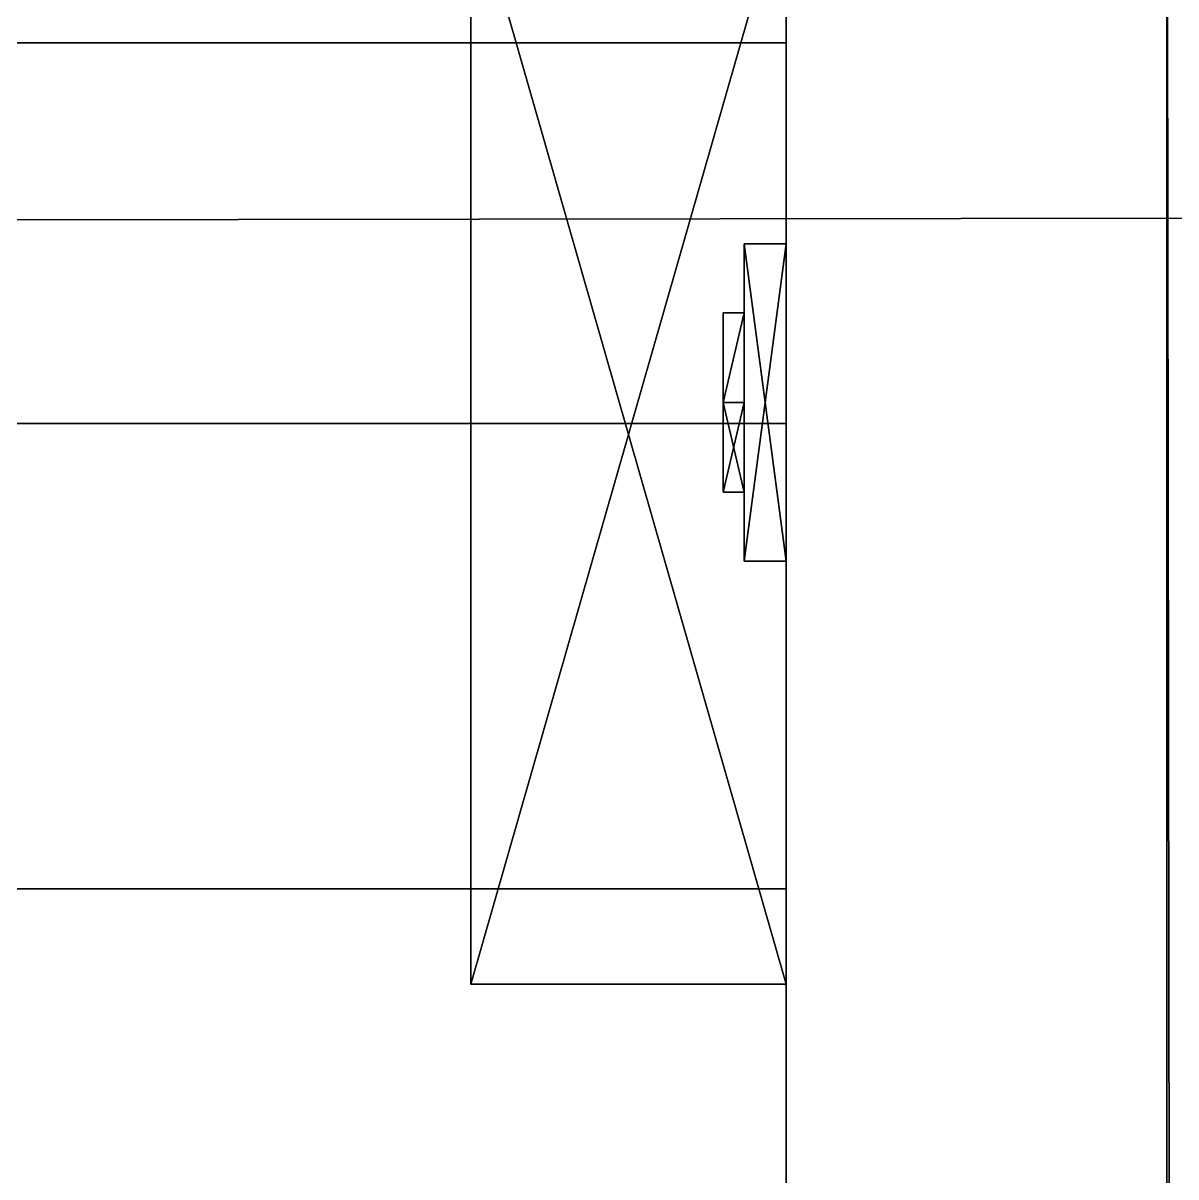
# Model space of a CAD drawing. Extents: x 0 to 3022, y -4615 to 0.
# Drawn here: x 975.9 to 1030.4, y -3509 to -3454.5 of the extents above; entities that cross this region are included whole.
import ezdxf

# ---------------------------------------------------------------- set-up
doc = ezdxf.new("R2010")
doc.units = 0
for name, color, linetype in [('LAYER0', 7, 'CONTINUOUS'), ('LAYER1', 7, 'CONTINUOUS'), ('LAYER144', 7, 'CONTINUOUS'), ('LAYER667', 7, 'CONTINUOUS'), ('LAYER670', 7, 'CONTINUOUS'), ('LAYER678', 7, 'CONTINUOUS'), ('LAYER683', 7, 'CONTINUOUS'), ('LAYER692', 7, 'CONTINUOUS'), ('LAYER701', 7, 'CONTINUOUS'), ('LAYER705', 253, 'CONTINUOUS'), ('LAYER711', 253, 'CONTINUOUS'), ('LAYER717', 253, 'CONTINUOUS'), ('LAYER723', 253, 'CONTINUOUS'), ('LAYER729', 253, 'CONTINUOUS'), ('LAYER93', 253, 'CONTINUOUS')]:
    doc.layers.add(name, color=color, linetype=linetype)

msp = doc.modelspace()

# ---------------------------------------------------------------- linework, layer by layer
at = {"layer": 'LAYER0', "invisible_edges": 1}
for points in [[(2992, 0), (0, -4167.22), (0, 0), (2992, 0)], [(2992, -4162.78, 5), (0, 0, 5), (0, -4167.22, 5), (2992, -4162.78, 5)], [(0, 0, 5), (2992, -4162.78, 5), (2992, 0, 5), (0, 0, 5)], [(0, -4167.22), (2992, 0), (2992, -4162.78), (0, -4167.22)]]:
    msp.add_3dface(points, dxfattribs=at)
at = {"layer": 'LAYER144', "invisible_edges": 1}
for points in [[(1048.86, -4015.664, 5.0002), (1029.998, -3435.691, 5.0002), (1047.998, -3435.665, 5.0002), (1048.86, -4015.664, 5.0002)], [(1030.86, -4015.691, 2555), (1047.998, -3435.665, 2555), (1029.998, -3435.691, 2555), (1030.86, -4015.691, 2555)], [(1029.998, -3435.691, 5.0002), (1048.86, -4015.664, 5.0002), (1030.86, -4015.691, 5.0002), (1029.998, -3435.691, 5.0002)], [(1029.998, -3435.691, 5.0002), (1030.86, -4015.691, 2555), (1029.998, -3435.691, 2555), (1029.998, -3435.691, 5.0002)], [(1030.86, -4015.691, 2555), (1029.998, -3435.691, 5.0002), (1030.86, -4015.691, 5.0002), (1030.86, -4015.691, 2555)]]:
    msp.add_3dface(points, dxfattribs=at)
at = {"layer": 'LAYER667', "invisible_edges": 1}
for points in [[(1012, -3435.406, 103), (230, -4015.406, 103), (1012, -4015.406, 103), (1012, -3435.406, 103)], [(230, -4015.406, 103), (1012, -3435.406, 103), (230, -3435.406, 103), (230, -4015.406, 103)], [(230, -3435.406, 85), (1012, -4015.406, 85), (230, -4015.406, 85), (230, -3435.406, 85)], [(1012, -4015.406, 85), (230, -3435.406, 85), (1012, -3435.406, 85), (1012, -4015.406, 85)], [(1012, -4015.406, 85), (1012, -3435.406, 103), (1012, -4015.406, 103), (1012, -4015.406, 85)], [(1012, -3435.406, 103), (1012, -4015.406, 85), (1012, -3435.406, 85), (1012, -3435.406, 103)]]:
    msp.add_3dface(points, dxfattribs=at)
at = {"layer": 'LAYER670', "invisible_edges": 1}
for points in [[(1012, -3435.406, 2554), (230, -4015.406, 2554), (1012, -4015.406, 2554), (1012, -3435.406, 2554)], [(230, -4015.406, 2554), (1012, -3435.406, 2554), (230, -3435.406, 2554), (230, -4015.406, 2554)], [(230, -3435.406, 2536), (1012, -4015.406, 2536), (230, -4015.406, 2536), (230, -3435.406, 2536)], [(1012, -4015.406, 2536), (230, -3435.406, 2536), (1012, -3435.406, 2536), (1012, -4015.406, 2536)], [(1012, -4015.406, 2536), (1012, -3435.406, 2554), (1012, -4015.406, 2554), (1012, -4015.406, 2536)], [(1012, -3435.406, 2554), (1012, -4015.406, 2536), (1012, -3435.406, 2536), (1012, -3435.406, 2554)]]:
    msp.add_3dface(points, dxfattribs=at)
at = {"layer": 'LAYER678', "invisible_edges": 1}
for points in [[(1012, -3455.406, 85), (680, -3473.406, 85), (1012, -3473.406, 85), (1012, -3455.406, 85)], [(680, -3473.406, 85), (1012, -3455.406, 85), (680, -3455.406, 85), (680, -3473.406, 85)], [(680, -3455.406, 5), (1012, -3473.406, 5), (680, -3473.406, 5), (680, -3455.406, 5)], [(1012, -3473.406, 5), (680, -3455.406, 5), (1012, -3455.406, 5), (1012, -3473.406, 5)], [(1012, -3455.406, 85), (680, -3455.406, 5), (680, -3455.406, 85), (1012, -3455.406, 85)], [(680, -3455.406, 5), (1012, -3455.406, 85), (1012, -3455.406, 5), (680, -3455.406, 5)], [(1012, -3473.406, 5), (1012, -3455.406, 85), (1012, -3473.406, 85), (1012, -3473.406, 5)], [(1012, -3455.406, 85), (1012, -3473.406, 5), (1012, -3455.406, 5), (1012, -3455.406, 85)], [(1012, -3473.406, 5), (680, -3473.406, 85), (680, -3473.406, 5), (1012, -3473.406, 5)], [(680, -3473.406, 85), (1012, -3473.406, 5), (1012, -3473.406, 85), (680, -3473.406, 85)]]:
    msp.add_3dface(points, dxfattribs=at)
at = {"layer": 'LAYER683'}
for points, invisible_edges in [([(368, -3895.406, 971), (1012, -3495.406, 971), (254.6, -3895.406, 971), (368, -3895.406, 971)], 3), ([(254.6, -3895.406, 971), (1012, -3495.406, 971), (640, -3495.406, 971), (254.6, -3895.406, 971)], 5), ([(1012, -3990.806, 953), (368, -3895.406, 953), (1012, -3495.406, 953), (1012, -3990.806, 953)], 3), ([(1012, -3495.406, 953), (368, -3895.406, 953), (640, -3495.406, 953), (1012, -3495.406, 953)], 3), ([(1012, -3495.406, 971), (368, -3990.806, 971), (1012, -3990.806, 971), (1012, -3495.406, 971)], 1), ([(368, -3990.806, 971), (1012, -3495.406, 971), (368, -3895.406, 971), (368, -3990.806, 971)], 3), ([(640, -3495.406, 953), (1012, -3495.406, 971), (1012, -3495.406, 953), (640, -3495.406, 953)], 1), ([(1012, -3495.406, 971), (640, -3495.406, 953), (640, -3495.406, 971), (1012, -3495.406, 971)], 1), ([(1012, -3495.406, 971), (1012, -3990.806, 953), (1012, -3495.406, 953), (1012, -3495.406, 971)], 1), ([(1012, -3990.806, 953), (1012, -3495.406, 971), (1012, -3990.806, 971), (1012, -3990.806, 953)], 1)]:
    msp.add_3dface(points, dxfattribs=dict(at, invisible_edges=invisible_edges))
at = {"layer": 'LAYER692'}
for points, invisible_edges in [([(368, -3895.406, 2039), (1012, -3495.406, 2039), (254.6, -3895.406, 2039), (368, -3895.406, 2039)], 3), ([(254.6, -3895.406, 2039), (1012, -3495.406, 2039), (640, -3495.406, 2039), (254.6, -3895.406, 2039)], 5), ([(1012, -3990.806, 2021), (368, -3895.406, 2021), (1012, -3495.406, 2021), (1012, -3990.806, 2021)], 3), ([(1012, -3495.406, 2021), (368, -3895.406, 2021), (640, -3495.406, 2021), (1012, -3495.406, 2021)], 3), ([(1012, -3495.406, 2039), (368, -3990.806, 2039), (1012, -3990.806, 2039), (1012, -3495.406, 2039)], 1), ([(368, -3990.806, 2039), (1012, -3495.406, 2039), (368, -3895.406, 2039), (368, -3990.806, 2039)], 3), ([(640, -3495.406, 2021), (1012, -3495.406, 2039), (1012, -3495.406, 2021), (640, -3495.406, 2021)], 1), ([(1012, -3495.406, 2039), (640, -3495.406, 2021), (640, -3495.406, 2039), (1012, -3495.406, 2039)], 1), ([(1012, -3495.406, 2039), (1012, -3990.806, 2021), (1012, -3495.406, 2021), (1012, -3495.406, 2039)], 1), ([(1012, -3990.806, 2021), (1012, -3495.406, 2039), (1012, -3990.806, 2039), (1012, -3990.806, 2021)], 1)]:
    msp.add_3dface(points, dxfattribs=dict(at, invisible_edges=invisible_edges))
at = {"layer": 'LAYER701', "invisible_edges": 1}
for points in [[(1012, -4015.406, 2555), (1012, -3435.406, 5), (1012, -4015.406, 5), (1012, -4015.406, 2555)], [(1012, -3435.406, 5), (1012, -4015.406, 2555), (1012, -3435.406, 2555), (1012, -3435.406, 5)], [(1030, -4015.406, 5), (1012, -3435.406, 5), (1030, -3435.406, 5), (1030, -4015.406, 5)], [(1012, -3435.406, 5), (1030, -4015.406, 5), (1012, -4015.406, 5), (1012, -3435.406, 5)], [(1012, -4015.406, 2555), (1030, -3435.406, 2555), (1012, -3435.406, 2555), (1012, -4015.406, 2555)], [(1030, -3435.406, 2555), (1012, -4015.406, 2555), (1030, -4015.406, 2555), (1030, -3435.406, 2555)], [(1030, -3435.406, 2555), (1030, -4015.406, 5), (1030, -3435.406, 5), (1030, -3435.406, 2555)], [(1030, -4015.406, 5), (1030, -3435.406, 2555), (1030, -4015.406, 2555), (1030, -4015.406, 5)]]:
    msp.add_3dface(points, dxfattribs=at)
at = {"layer": 'LAYER705'}
for points in [[(1012, -3499.906, 181.2174), (997.0786, -3447.906, 181.2174), (1012, -3447.906, 181.2174), (1012, -3499.906, 181.2174)], [(997.0786, -3499.906, 181.2174), (997.0786, -3447.906, 181.2174), (1012, -3499.906, 181.2174), (997.0786, -3499.906, 181.2174)], [(1012, -3447.906, 194.7826), (997.0786, -3499.906, 194.7826), (1012, -3499.906, 194.7826), (1012, -3447.906, 194.7826)], [(997.0786, -3447.906, 194.7826), (997.0786, -3499.906, 194.7826), (1012, -3447.906, 194.7826), (997.0786, -3447.906, 194.7826)], [(997.0786, -3499.906, 181.2174), (997.0786, -3447.906, 194.7826), (997.0786, -3447.906, 181.2174), (997.0786, -3499.906, 181.2174)], [(997.0786, -3499.906, 194.7826), (997.0786, -3447.906, 194.7826), (997.0786, -3499.906, 181.2174), (997.0786, -3499.906, 194.7826)], [(1012, -3479.906, 214), (1012, -3464.906, 214), (1010.01, -3464.906, 214), (1012, -3479.906, 214)], [(1010.01, -3479.906, 214), (1012, -3479.906, 214), (1010.01, -3464.906, 214), (1010.01, -3479.906, 214)], [(1012, -3464.906, 162), (1012, -3479.906, 162), (1010.01, -3479.906, 162), (1012, -3464.906, 162)], [(1010.01, -3464.906, 162), (1012, -3464.906, 162), (1010.01, -3479.906, 162), (1010.01, -3464.906, 162)], [(1010.01, -3464.906, 214), (1012, -3464.906, 214), (1012, -3464.906, 162), (1010.01, -3464.906, 214)], [(1010.01, -3464.906, 162), (1010.01, -3464.906, 214), (1012, -3464.906, 162), (1010.01, -3464.906, 162)], [(1010.01, -3479.906, 214), (1010.01, -3464.906, 214), (1010.01, -3464.906, 162), (1010.01, -3479.906, 214)], [(1010.01, -3479.906, 162), (1010.01, -3479.906, 214), (1010.01, -3464.906, 162), (1010.01, -3479.906, 162)], [(1010.01, -3468.163, 206.087), (1009.016, -3472.406, 201.2909), (1009.016, -3468.163, 206.087), (1010.01, -3468.163, 206.087)], [(1010.01, -3472.406, 201.2909), (1009.016, -3472.406, 201.2909), (1010.01, -3468.163, 206.087), (1010.01, -3472.406, 201.2909)], [(1010.01, -3468.163, 206.087), (1009.016, -3472.406, 210.883), (1010.01, -3472.406, 210.883), (1010.01, -3468.163, 206.087)], [(1009.016, -3468.163, 206.087), (1009.016, -3472.406, 210.883), (1010.01, -3468.163, 206.087), (1009.016, -3468.163, 206.087)], [(1009.016, -3468.163, 206.087), (1009.016, -3476.649, 206.087), (1009.016, -3472.406, 210.883), (1009.016, -3468.163, 206.087)], [(1009.016, -3472.406, 201.2909), (1009.016, -3476.649, 206.087), (1009.016, -3468.163, 206.087), (1009.016, -3472.406, 201.2909)], [(1010.01, -3468.163, 169.913), (1009.016, -3472.406, 165.117), (1009.016, -3468.163, 169.913), (1010.01, -3468.163, 169.913)], [(1010.01, -3472.406, 165.117), (1009.016, -3472.406, 165.117), (1010.01, -3468.163, 169.913), (1010.01, -3472.406, 165.117)], [(1010.01, -3468.163, 169.913), (1009.016, -3472.406, 174.7091), (1010.01, -3472.406, 174.7091), (1010.01, -3468.163, 169.913)], [(1009.016, -3468.163, 169.913), (1009.016, -3472.406, 174.7091), (1010.01, -3468.163, 169.913), (1009.016, -3468.163, 169.913)], [(1009.016, -3468.163, 169.913), (1009.016, -3476.649, 169.913), (1009.016, -3472.406, 174.7091), (1009.016, -3468.163, 169.913)], [(1009.016, -3472.406, 165.117), (1009.016, -3476.649, 169.913), (1009.016, -3468.163, 169.913), (1009.016, -3472.406, 165.117)], [(1010.01, -3468.163, 206.087), (1010.01, -3472.406, 201.2909), (1010.01, -3472.406, 210.883), (1010.01, -3468.163, 206.087)], [(1010.01, -3468.163, 169.913), (1010.01, -3472.406, 165.117), (1010.01, -3472.406, 174.7091), (1010.01, -3468.163, 169.913)], [(1010.01, -3472.406, 201.2909), (1009.016, -3476.649, 206.087), (1009.016, -3472.406, 201.2909), (1010.01, -3472.406, 201.2909)], [(1010.01, -3476.649, 206.087), (1009.016, -3476.649, 206.087), (1010.01, -3472.406, 201.2909), (1010.01, -3476.649, 206.087)], [(1010.01, -3476.649, 206.087), (1009.016, -3472.406, 210.883), (1009.016, -3476.649, 206.087), (1010.01, -3476.649, 206.087)], [(1010.01, -3472.406, 210.883), (1009.016, -3472.406, 210.883), (1010.01, -3476.649, 206.087), (1010.01, -3472.406, 210.883)], [(1010.01, -3472.406, 165.117), (1009.016, -3476.649, 169.913), (1009.016, -3472.406, 165.117), (1010.01, -3472.406, 165.117)], [(1010.01, -3476.649, 169.913), (1009.016, -3476.649, 169.913), (1010.01, -3472.406, 165.117), (1010.01, -3476.649, 169.913)], [(1010.01, -3476.649, 169.913), (1009.016, -3472.406, 174.7091), (1009.016, -3476.649, 169.913), (1010.01, -3476.649, 169.913)], [(1010.01, -3472.406, 174.7091), (1009.016, -3472.406, 174.7091), (1010.01, -3476.649, 169.913), (1010.01, -3472.406, 174.7091)], [(1010.01, -3472.406, 201.2909), (1010.01, -3476.649, 206.087), (1010.01, -3472.406, 210.883), (1010.01, -3472.406, 201.2909)], [(1010.01, -3472.406, 165.117), (1010.01, -3476.649, 169.913), (1010.01, -3472.406, 174.7091), (1010.01, -3472.406, 165.117)], [(1012, -3479.906, 162), (1012, -3479.906, 214), (1010.01, -3479.906, 214), (1012, -3479.906, 162)], [(1010.01, -3479.906, 162), (1012, -3479.906, 162), (1010.01, -3479.906, 214), (1010.01, -3479.906, 162)], [(1012, -3499.906, 194.7826), (997.0786, -3499.906, 181.2174), (1012, -3499.906, 181.2174), (1012, -3499.906, 194.7826)], [(997.0786, -3499.906, 194.7826), (997.0786, -3499.906, 181.2174), (1012, -3499.906, 194.7826), (997.0786, -3499.906, 194.7826)]]:
    msp.add_3dface(points, dxfattribs=at)
at = {"layer": 'LAYER711'}
for points in [[(1012, -3499.906, 747.2174), (997.0786, -3447.906, 747.2174), (1012, -3447.906, 747.2174), (1012, -3499.906, 747.2174)], [(997.0786, -3499.906, 747.2174), (997.0786, -3447.906, 747.2174), (1012, -3499.906, 747.2174), (997.0786, -3499.906, 747.2174)], [(1012, -3447.906, 760.7826), (997.0786, -3499.906, 760.7826), (1012, -3499.906, 760.7826), (1012, -3447.906, 760.7826)], [(997.0786, -3447.906, 760.7826), (997.0786, -3499.906, 760.7826), (1012, -3447.906, 760.7826), (997.0786, -3447.906, 760.7826)], [(997.0786, -3499.906, 747.2174), (997.0786, -3447.906, 760.7826), (997.0786, -3447.906, 747.2174), (997.0786, -3499.906, 747.2174)], [(997.0786, -3499.906, 760.7826), (997.0786, -3447.906, 760.7826), (997.0786, -3499.906, 747.2174), (997.0786, -3499.906, 760.7826)], [(1012, -3479.906, 780), (1012, -3464.906, 780), (1010.01, -3464.906, 780), (1012, -3479.906, 780)], [(1010.01, -3479.906, 780), (1012, -3479.906, 780), (1010.01, -3464.906, 780), (1010.01, -3479.906, 780)], [(1012, -3464.906, 728), (1012, -3479.906, 728), (1010.01, -3479.906, 728), (1012, -3464.906, 728)], [(1010.01, -3464.906, 728), (1012, -3464.906, 728), (1010.01, -3479.906, 728), (1010.01, -3464.906, 728)], [(1010.01, -3464.906, 780), (1012, -3464.906, 780), (1012, -3464.906, 728), (1010.01, -3464.906, 780)], [(1010.01, -3464.906, 728), (1010.01, -3464.906, 780), (1012, -3464.906, 728), (1010.01, -3464.906, 728)], [(1010.01, -3479.906, 780), (1010.01, -3464.906, 780), (1010.01, -3464.906, 728), (1010.01, -3479.906, 780)], [(1010.01, -3479.906, 728), (1010.01, -3479.906, 780), (1010.01, -3464.906, 728), (1010.01, -3479.906, 728)], [(1010.01, -3468.163, 772.087), (1009.016, -3472.406, 767.291), (1009.016, -3468.163, 772.087), (1010.01, -3468.163, 772.087)], [(1010.01, -3472.406, 767.291), (1009.016, -3472.406, 767.291), (1010.01, -3468.163, 772.087), (1010.01, -3472.406, 767.291)], [(1010.01, -3468.163, 772.087), (1009.016, -3472.406, 776.883), (1010.01, -3472.406, 776.883), (1010.01, -3468.163, 772.087)], [(1009.016, -3468.163, 772.087), (1009.016, -3472.406, 776.883), (1010.01, -3468.163, 772.087), (1009.016, -3468.163, 772.087)], [(1009.016, -3468.163, 772.087), (1009.016, -3476.649, 772.087), (1009.016, -3472.406, 776.883), (1009.016, -3468.163, 772.087)], [(1009.016, -3472.406, 767.291), (1009.016, -3476.649, 772.087), (1009.016, -3468.163, 772.087), (1009.016, -3472.406, 767.291)], [(1010.01, -3468.163, 735.913), (1009.016, -3472.406, 731.117), (1009.016, -3468.163, 735.913), (1010.01, -3468.163, 735.913)], [(1010.01, -3472.406, 731.117), (1009.016, -3472.406, 731.117), (1010.01, -3468.163, 735.913), (1010.01, -3472.406, 731.117)], [(1010.01, -3468.163, 735.913), (1009.016, -3472.406, 740.709), (1010.01, -3472.406, 740.709), (1010.01, -3468.163, 735.913)], [(1009.016, -3468.163, 735.913), (1009.016, -3472.406, 740.709), (1010.01, -3468.163, 735.913), (1009.016, -3468.163, 735.913)], [(1009.016, -3468.163, 735.913), (1009.016, -3476.649, 735.913), (1009.016, -3472.406, 740.709), (1009.016, -3468.163, 735.913)], [(1009.016, -3472.406, 731.117), (1009.016, -3476.649, 735.913), (1009.016, -3468.163, 735.913), (1009.016, -3472.406, 731.117)], [(1010.01, -3468.163, 772.087), (1010.01, -3472.406, 767.291), (1010.01, -3472.406, 776.883), (1010.01, -3468.163, 772.087)], [(1010.01, -3468.163, 735.913), (1010.01, -3472.406, 731.117), (1010.01, -3472.406, 740.709), (1010.01, -3468.163, 735.913)], [(1010.01, -3472.406, 767.291), (1009.016, -3476.649, 772.087), (1009.016, -3472.406, 767.291), (1010.01, -3472.406, 767.291)], [(1010.01, -3476.649, 772.087), (1009.016, -3476.649, 772.087), (1010.01, -3472.406, 767.291), (1010.01, -3476.649, 772.087)], [(1010.01, -3476.649, 772.087), (1009.016, -3472.406, 776.883), (1009.016, -3476.649, 772.087), (1010.01, -3476.649, 772.087)], [(1010.01, -3472.406, 776.883), (1009.016, -3472.406, 776.883), (1010.01, -3476.649, 772.087), (1010.01, -3472.406, 776.883)], [(1010.01, -3472.406, 731.117), (1009.016, -3476.649, 735.913), (1009.016, -3472.406, 731.117), (1010.01, -3472.406, 731.117)], [(1010.01, -3476.649, 735.913), (1009.016, -3476.649, 735.913), (1010.01, -3472.406, 731.117), (1010.01, -3476.649, 735.913)], [(1010.01, -3476.649, 735.913), (1009.016, -3472.406, 740.709), (1009.016, -3476.649, 735.913), (1010.01, -3476.649, 735.913)], [(1010.01, -3472.406, 740.709), (1009.016, -3472.406, 740.709), (1010.01, -3476.649, 735.913), (1010.01, -3472.406, 740.709)], [(1010.01, -3472.406, 767.291), (1010.01, -3476.649, 772.087), (1010.01, -3472.406, 776.883), (1010.01, -3472.406, 767.291)], [(1010.01, -3472.406, 731.117), (1010.01, -3476.649, 735.913), (1010.01, -3472.406, 740.709), (1010.01, -3472.406, 731.117)], [(1012, -3479.906, 728), (1012, -3479.906, 780), (1010.01, -3479.906, 780), (1012, -3479.906, 728)], [(1010.01, -3479.906, 728), (1012, -3479.906, 728), (1010.01, -3479.906, 780), (1010.01, -3479.906, 728)], [(1012, -3499.906, 760.7826), (997.0786, -3499.906, 747.2174), (1012, -3499.906, 747.2174), (1012, -3499.906, 760.7826)], [(997.0786, -3499.906, 760.7826), (997.0786, -3499.906, 747.2174), (1012, -3499.906, 760.7826), (997.0786, -3499.906, 760.7826)]]:
    msp.add_3dface(points, dxfattribs=at)
at = {"layer": 'LAYER717'}
for points in [[(1012, -3499.906, 1313.217), (997.0786, -3447.906, 1313.217), (1012, -3447.906, 1313.217), (1012, -3499.906, 1313.217)], [(997.0786, -3499.906, 1313.217), (997.0786, -3447.906, 1313.217), (1012, -3499.906, 1313.217), (997.0786, -3499.906, 1313.217)], [(1012, -3447.906, 1326.783), (997.0786, -3499.906, 1326.783), (1012, -3499.906, 1326.783), (1012, -3447.906, 1326.783)], [(997.0786, -3447.906, 1326.783), (997.0786, -3499.906, 1326.783), (1012, -3447.906, 1326.783), (997.0786, -3447.906, 1326.783)], [(997.0786, -3499.906, 1313.217), (997.0786, -3447.906, 1326.783), (997.0786, -3447.906, 1313.217), (997.0786, -3499.906, 1313.217)], [(997.0786, -3499.906, 1326.783), (997.0786, -3447.906, 1326.783), (997.0786, -3499.906, 1313.217), (997.0786, -3499.906, 1326.783)], [(1012, -3479.906, 1346), (1012, -3464.906, 1346), (1010.01, -3464.906, 1346), (1012, -3479.906, 1346)], [(1010.01, -3479.906, 1346), (1012, -3479.906, 1346), (1010.01, -3464.906, 1346), (1010.01, -3479.906, 1346)], [(1012, -3464.906, 1294), (1012, -3479.906, 1294), (1010.01, -3479.906, 1294), (1012, -3464.906, 1294)], [(1010.01, -3464.906, 1294), (1012, -3464.906, 1294), (1010.01, -3479.906, 1294), (1010.01, -3464.906, 1294)], [(1010.01, -3464.906, 1346), (1012, -3464.906, 1346), (1012, -3464.906, 1294), (1010.01, -3464.906, 1346)], [(1010.01, -3464.906, 1294), (1010.01, -3464.906, 1346), (1012, -3464.906, 1294), (1010.01, -3464.906, 1294)], [(1010.01, -3479.906, 1346), (1010.01, -3464.906, 1346), (1010.01, -3464.906, 1294), (1010.01, -3479.906, 1346)], [(1010.01, -3479.906, 1294), (1010.01, -3479.906, 1346), (1010.01, -3464.906, 1294), (1010.01, -3479.906, 1294)], [(1010.01, -3468.163, 1338.087), (1009.016, -3472.406, 1333.291), (1009.016, -3468.163, 1338.087), (1010.01, -3468.163, 1338.087)], [(1010.01, -3472.406, 1333.291), (1009.016, -3472.406, 1333.291), (1010.01, -3468.163, 1338.087), (1010.01, -3472.406, 1333.291)], [(1010.01, -3468.163, 1338.087), (1009.016, -3472.406, 1342.883), (1010.01, -3472.406, 1342.883), (1010.01, -3468.163, 1338.087)], [(1009.016, -3468.163, 1338.087), (1009.016, -3472.406, 1342.883), (1010.01, -3468.163, 1338.087), (1009.016, -3468.163, 1338.087)], [(1009.016, -3468.163, 1338.087), (1009.016, -3476.649, 1338.087), (1009.016, -3472.406, 1342.883), (1009.016, -3468.163, 1338.087)], [(1009.016, -3472.406, 1333.291), (1009.016, -3476.649, 1338.087), (1009.016, -3468.163, 1338.087), (1009.016, -3472.406, 1333.291)], [(1010.01, -3468.163, 1301.913), (1009.016, -3472.406, 1297.117), (1009.016, -3468.163, 1301.913), (1010.01, -3468.163, 1301.913)], [(1010.01, -3472.406, 1297.117), (1009.016, -3472.406, 1297.117), (1010.01, -3468.163, 1301.913), (1010.01, -3472.406, 1297.117)], [(1010.01, -3468.163, 1301.913), (1009.016, -3472.406, 1306.709), (1010.01, -3472.406, 1306.709), (1010.01, -3468.163, 1301.913)], [(1009.016, -3468.163, 1301.913), (1009.016, -3472.406, 1306.709), (1010.01, -3468.163, 1301.913), (1009.016, -3468.163, 1301.913)], [(1009.016, -3468.163, 1301.913), (1009.016, -3476.649, 1301.913), (1009.016, -3472.406, 1306.709), (1009.016, -3468.163, 1301.913)], [(1009.016, -3472.406, 1297.117), (1009.016, -3476.649, 1301.913), (1009.016, -3468.163, 1301.913), (1009.016, -3472.406, 1297.117)], [(1010.01, -3468.163, 1338.087), (1010.01, -3472.406, 1333.291), (1010.01, -3472.406, 1342.883), (1010.01, -3468.163, 1338.087)], [(1010.01, -3468.163, 1301.913), (1010.01, -3472.406, 1297.117), (1010.01, -3472.406, 1306.709), (1010.01, -3468.163, 1301.913)], [(1010.01, -3472.406, 1333.291), (1009.016, -3476.649, 1338.087), (1009.016, -3472.406, 1333.291), (1010.01, -3472.406, 1333.291)], [(1010.01, -3476.649, 1338.087), (1009.016, -3476.649, 1338.087), (1010.01, -3472.406, 1333.291), (1010.01, -3476.649, 1338.087)], [(1010.01, -3476.649, 1338.087), (1009.016, -3472.406, 1342.883), (1009.016, -3476.649, 1338.087), (1010.01, -3476.649, 1338.087)], [(1010.01, -3472.406, 1342.883), (1009.016, -3472.406, 1342.883), (1010.01, -3476.649, 1338.087), (1010.01, -3472.406, 1342.883)], [(1010.01, -3472.406, 1297.117), (1009.016, -3476.649, 1301.913), (1009.016, -3472.406, 1297.117), (1010.01, -3472.406, 1297.117)], [(1010.01, -3476.649, 1301.913), (1009.016, -3476.649, 1301.913), (1010.01, -3472.406, 1297.117), (1010.01, -3476.649, 1301.913)], [(1010.01, -3476.649, 1301.913), (1009.016, -3472.406, 1306.709), (1009.016, -3476.649, 1301.913), (1010.01, -3476.649, 1301.913)], [(1010.01, -3472.406, 1306.709), (1009.016, -3472.406, 1306.709), (1010.01, -3476.649, 1301.913), (1010.01, -3472.406, 1306.709)], [(1010.01, -3472.406, 1333.291), (1010.01, -3476.649, 1338.087), (1010.01, -3472.406, 1342.883), (1010.01, -3472.406, 1333.291)], [(1010.01, -3472.406, 1297.117), (1010.01, -3476.649, 1301.913), (1010.01, -3472.406, 1306.709), (1010.01, -3472.406, 1297.117)], [(1012, -3479.906, 1294), (1012, -3479.906, 1346), (1010.01, -3479.906, 1346), (1012, -3479.906, 1294)], [(1010.01, -3479.906, 1294), (1012, -3479.906, 1294), (1010.01, -3479.906, 1346), (1010.01, -3479.906, 1294)], [(1012, -3499.906, 1326.783), (997.0786, -3499.906, 1313.217), (1012, -3499.906, 1313.217), (1012, -3499.906, 1326.783)], [(997.0786, -3499.906, 1326.783), (997.0786, -3499.906, 1313.217), (1012, -3499.906, 1326.783), (997.0786, -3499.906, 1326.783)]]:
    msp.add_3dface(points, dxfattribs=at)
at = {"layer": 'LAYER723'}
for points in [[(1012, -3499.906, 1879.217), (997.0786, -3447.906, 1879.217), (1012, -3447.906, 1879.217), (1012, -3499.906, 1879.217)], [(997.0786, -3499.906, 1879.217), (997.0786, -3447.906, 1879.217), (1012, -3499.906, 1879.217), (997.0786, -3499.906, 1879.217)], [(1012, -3447.906, 1892.783), (997.0786, -3499.906, 1892.783), (1012, -3499.906, 1892.783), (1012, -3447.906, 1892.783)], [(997.0786, -3447.906, 1892.783), (997.0786, -3499.906, 1892.783), (1012, -3447.906, 1892.783), (997.0786, -3447.906, 1892.783)], [(997.0786, -3499.906, 1879.217), (997.0786, -3447.906, 1892.783), (997.0786, -3447.906, 1879.217), (997.0786, -3499.906, 1879.217)], [(997.0786, -3499.906, 1892.783), (997.0786, -3447.906, 1892.783), (997.0786, -3499.906, 1879.217), (997.0786, -3499.906, 1892.783)], [(1012, -3479.906, 1912), (1012, -3464.906, 1912), (1010.01, -3464.906, 1912), (1012, -3479.906, 1912)], [(1010.01, -3479.906, 1912), (1012, -3479.906, 1912), (1010.01, -3464.906, 1912), (1010.01, -3479.906, 1912)], [(1012, -3464.906, 1860), (1012, -3479.906, 1860), (1010.01, -3479.906, 1860), (1012, -3464.906, 1860)], [(1010.01, -3464.906, 1860), (1012, -3464.906, 1860), (1010.01, -3479.906, 1860), (1010.01, -3464.906, 1860)], [(1010.01, -3464.906, 1912), (1012, -3464.906, 1912), (1012, -3464.906, 1860), (1010.01, -3464.906, 1912)], [(1010.01, -3464.906, 1860), (1010.01, -3464.906, 1912), (1012, -3464.906, 1860), (1010.01, -3464.906, 1860)], [(1010.01, -3479.906, 1912), (1010.01, -3464.906, 1912), (1010.01, -3464.906, 1860), (1010.01, -3479.906, 1912)], [(1010.01, -3479.906, 1860), (1010.01, -3479.906, 1912), (1010.01, -3464.906, 1860), (1010.01, -3479.906, 1860)], [(1010.01, -3468.163, 1904.087), (1009.016, -3472.406, 1899.291), (1009.016, -3468.163, 1904.087), (1010.01, -3468.163, 1904.087)], [(1010.01, -3472.406, 1899.291), (1009.016, -3472.406, 1899.291), (1010.01, -3468.163, 1904.087), (1010.01, -3472.406, 1899.291)], [(1010.01, -3468.163, 1904.087), (1009.016, -3472.406, 1908.883), (1010.01, -3472.406, 1908.883), (1010.01, -3468.163, 1904.087)], [(1009.016, -3468.163, 1904.087), (1009.016, -3472.406, 1908.883), (1010.01, -3468.163, 1904.087), (1009.016, -3468.163, 1904.087)], [(1009.016, -3468.163, 1904.087), (1009.016, -3476.649, 1904.087), (1009.016, -3472.406, 1908.883), (1009.016, -3468.163, 1904.087)], [(1009.016, -3472.406, 1899.291), (1009.016, -3476.649, 1904.087), (1009.016, -3468.163, 1904.087), (1009.016, -3472.406, 1899.291)], [(1010.01, -3468.163, 1867.913), (1009.016, -3472.406, 1863.117), (1009.016, -3468.163, 1867.913), (1010.01, -3468.163, 1867.913)], [(1010.01, -3472.406, 1863.117), (1009.016, -3472.406, 1863.117), (1010.01, -3468.163, 1867.913), (1010.01, -3472.406, 1863.117)], [(1010.01, -3468.163, 1867.913), (1009.016, -3472.406, 1872.709), (1010.01, -3472.406, 1872.709), (1010.01, -3468.163, 1867.913)], [(1009.016, -3468.163, 1867.913), (1009.016, -3472.406, 1872.709), (1010.01, -3468.163, 1867.913), (1009.016, -3468.163, 1867.913)], [(1009.016, -3468.163, 1867.913), (1009.016, -3476.649, 1867.913), (1009.016, -3472.406, 1872.709), (1009.016, -3468.163, 1867.913)], [(1009.016, -3472.406, 1863.117), (1009.016, -3476.649, 1867.913), (1009.016, -3468.163, 1867.913), (1009.016, -3472.406, 1863.117)], [(1010.01, -3468.163, 1904.087), (1010.01, -3472.406, 1899.291), (1010.01, -3472.406, 1908.883), (1010.01, -3468.163, 1904.087)], [(1010.01, -3468.163, 1867.913), (1010.01, -3472.406, 1863.117), (1010.01, -3472.406, 1872.709), (1010.01, -3468.163, 1867.913)], [(1010.01, -3472.406, 1899.291), (1009.016, -3476.649, 1904.087), (1009.016, -3472.406, 1899.291), (1010.01, -3472.406, 1899.291)], [(1010.01, -3476.649, 1904.087), (1009.016, -3476.649, 1904.087), (1010.01, -3472.406, 1899.291), (1010.01, -3476.649, 1904.087)], [(1010.01, -3476.649, 1904.087), (1009.016, -3472.406, 1908.883), (1009.016, -3476.649, 1904.087), (1010.01, -3476.649, 1904.087)], [(1010.01, -3472.406, 1908.883), (1009.016, -3472.406, 1908.883), (1010.01, -3476.649, 1904.087), (1010.01, -3472.406, 1908.883)], [(1010.01, -3472.406, 1863.117), (1009.016, -3476.649, 1867.913), (1009.016, -3472.406, 1863.117), (1010.01, -3472.406, 1863.117)], [(1010.01, -3476.649, 1867.913), (1009.016, -3476.649, 1867.913), (1010.01, -3472.406, 1863.117), (1010.01, -3476.649, 1867.913)], [(1010.01, -3476.649, 1867.913), (1009.016, -3472.406, 1872.709), (1009.016, -3476.649, 1867.913), (1010.01, -3476.649, 1867.913)], [(1010.01, -3472.406, 1872.709), (1009.016, -3472.406, 1872.709), (1010.01, -3476.649, 1867.913), (1010.01, -3472.406, 1872.709)], [(1010.01, -3472.406, 1899.291), (1010.01, -3476.649, 1904.087), (1010.01, -3472.406, 1908.883), (1010.01, -3472.406, 1899.291)], [(1010.01, -3472.406, 1863.117), (1010.01, -3476.649, 1867.913), (1010.01, -3472.406, 1872.709), (1010.01, -3472.406, 1863.117)], [(1012, -3479.906, 1860), (1012, -3479.906, 1912), (1010.01, -3479.906, 1912), (1012, -3479.906, 1860)], [(1010.01, -3479.906, 1860), (1012, -3479.906, 1860), (1010.01, -3479.906, 1912), (1010.01, -3479.906, 1860)], [(1012, -3499.906, 1892.783), (997.0786, -3499.906, 1879.217), (1012, -3499.906, 1879.217), (1012, -3499.906, 1892.783)], [(997.0786, -3499.906, 1892.783), (997.0786, -3499.906, 1879.217), (1012, -3499.906, 1892.783), (997.0786, -3499.906, 1892.783)]]:
    msp.add_3dface(points, dxfattribs=at)
at = {"layer": 'LAYER729'}
for points in [[(1012, -3499.906, 2445.217), (997.0786, -3447.906, 2445.217), (1012, -3447.906, 2445.217), (1012, -3499.906, 2445.217)], [(997.0786, -3499.906, 2445.217), (997.0786, -3447.906, 2445.217), (1012, -3499.906, 2445.217), (997.0786, -3499.906, 2445.217)], [(1012, -3447.906, 2458.783), (997.0786, -3499.906, 2458.783), (1012, -3499.906, 2458.783), (1012, -3447.906, 2458.783)], [(997.0786, -3447.906, 2458.783), (997.0786, -3499.906, 2458.783), (1012, -3447.906, 2458.783), (997.0786, -3447.906, 2458.783)], [(997.0786, -3499.906, 2445.217), (997.0786, -3447.906, 2458.783), (997.0786, -3447.906, 2445.217), (997.0786, -3499.906, 2445.217)], [(997.0786, -3499.906, 2458.783), (997.0786, -3447.906, 2458.783), (997.0786, -3499.906, 2445.217), (997.0786, -3499.906, 2458.783)], [(1012, -3479.906, 2478), (1012, -3464.906, 2478), (1010.01, -3464.906, 2478), (1012, -3479.906, 2478)], [(1010.01, -3479.906, 2478), (1012, -3479.906, 2478), (1010.01, -3464.906, 2478), (1010.01, -3479.906, 2478)], [(1012, -3464.906, 2426), (1012, -3479.906, 2426), (1010.01, -3479.906, 2426), (1012, -3464.906, 2426)], [(1010.01, -3464.906, 2426), (1012, -3464.906, 2426), (1010.01, -3479.906, 2426), (1010.01, -3464.906, 2426)], [(1010.01, -3464.906, 2478), (1012, -3464.906, 2478), (1012, -3464.906, 2426), (1010.01, -3464.906, 2478)], [(1010.01, -3464.906, 2426), (1010.01, -3464.906, 2478), (1012, -3464.906, 2426), (1010.01, -3464.906, 2426)], [(1010.01, -3479.906, 2478), (1010.01, -3464.906, 2478), (1010.01, -3464.906, 2426), (1010.01, -3479.906, 2478)], [(1010.01, -3479.906, 2426), (1010.01, -3479.906, 2478), (1010.01, -3464.906, 2426), (1010.01, -3479.906, 2426)], [(1010.01, -3468.163, 2470.087), (1009.016, -3472.406, 2465.291), (1009.016, -3468.163, 2470.087), (1010.01, -3468.163, 2470.087)], [(1010.01, -3472.406, 2465.291), (1009.016, -3472.406, 2465.291), (1010.01, -3468.163, 2470.087), (1010.01, -3472.406, 2465.291)], [(1010.01, -3468.163, 2470.087), (1009.016, -3472.406, 2474.883), (1010.01, -3472.406, 2474.883), (1010.01, -3468.163, 2470.087)], [(1009.016, -3468.163, 2470.087), (1009.016, -3472.406, 2474.883), (1010.01, -3468.163, 2470.087), (1009.016, -3468.163, 2470.087)], [(1009.016, -3468.163, 2470.087), (1009.016, -3476.649, 2470.087), (1009.016, -3472.406, 2474.883), (1009.016, -3468.163, 2470.087)], [(1009.016, -3472.406, 2465.291), (1009.016, -3476.649, 2470.087), (1009.016, -3468.163, 2470.087), (1009.016, -3472.406, 2465.291)], [(1010.01, -3468.163, 2433.913), (1009.016, -3472.406, 2429.117), (1009.016, -3468.163, 2433.913), (1010.01, -3468.163, 2433.913)], [(1010.01, -3472.406, 2429.117), (1009.016, -3472.406, 2429.117), (1010.01, -3468.163, 2433.913), (1010.01, -3472.406, 2429.117)], [(1010.01, -3468.163, 2433.913), (1009.016, -3472.406, 2438.709), (1010.01, -3472.406, 2438.709), (1010.01, -3468.163, 2433.913)], [(1009.016, -3468.163, 2433.913), (1009.016, -3472.406, 2438.709), (1010.01, -3468.163, 2433.913), (1009.016, -3468.163, 2433.913)], [(1009.016, -3468.163, 2433.913), (1009.016, -3476.649, 2433.913), (1009.016, -3472.406, 2438.709), (1009.016, -3468.163, 2433.913)], [(1009.016, -3472.406, 2429.117), (1009.016, -3476.649, 2433.913), (1009.016, -3468.163, 2433.913), (1009.016, -3472.406, 2429.117)], [(1010.01, -3468.163, 2470.087), (1010.01, -3472.406, 2465.291), (1010.01, -3472.406, 2474.883), (1010.01, -3468.163, 2470.087)], [(1010.01, -3468.163, 2433.913), (1010.01, -3472.406, 2429.117), (1010.01, -3472.406, 2438.709), (1010.01, -3468.163, 2433.913)], [(1010.01, -3472.406, 2465.291), (1009.016, -3476.649, 2470.087), (1009.016, -3472.406, 2465.291), (1010.01, -3472.406, 2465.291)], [(1010.01, -3476.649, 2470.087), (1009.016, -3476.649, 2470.087), (1010.01, -3472.406, 2465.291), (1010.01, -3476.649, 2470.087)], [(1010.01, -3476.649, 2470.087), (1009.016, -3472.406, 2474.883), (1009.016, -3476.649, 2470.087), (1010.01, -3476.649, 2470.087)], [(1010.01, -3472.406, 2474.883), (1009.016, -3472.406, 2474.883), (1010.01, -3476.649, 2470.087), (1010.01, -3472.406, 2474.883)], [(1010.01, -3472.406, 2429.117), (1009.016, -3476.649, 2433.913), (1009.016, -3472.406, 2429.117), (1010.01, -3472.406, 2429.117)], [(1010.01, -3476.649, 2433.913), (1009.016, -3476.649, 2433.913), (1010.01, -3472.406, 2429.117), (1010.01, -3476.649, 2433.913)], [(1010.01, -3476.649, 2433.913), (1009.016, -3472.406, 2438.709), (1009.016, -3476.649, 2433.913), (1010.01, -3476.649, 2433.913)], [(1010.01, -3472.406, 2438.709), (1009.016, -3472.406, 2438.709), (1010.01, -3476.649, 2433.913), (1010.01, -3472.406, 2438.709)], [(1010.01, -3472.406, 2465.291), (1010.01, -3476.649, 2470.087), (1010.01, -3472.406, 2474.883), (1010.01, -3472.406, 2465.291)], [(1010.01, -3472.406, 2429.117), (1010.01, -3476.649, 2433.913), (1010.01, -3472.406, 2438.709), (1010.01, -3472.406, 2429.117)], [(1012, -3479.906, 2426), (1012, -3479.906, 2478), (1010.01, -3479.906, 2478), (1012, -3479.906, 2426)], [(1010.01, -3479.906, 2426), (1012, -3479.906, 2426), (1010.01, -3479.906, 2478), (1010.01, -3479.906, 2426)], [(1012, -3499.906, 2458.783), (997.0786, -3499.906, 2445.217), (1012, -3499.906, 2445.217), (1012, -3499.906, 2458.783)], [(997.0786, -3499.906, 2458.783), (997.0786, -3499.906, 2445.217), (1012, -3499.906, 2458.783), (997.0786, -3499.906, 2458.783)]]:
    msp.add_3dface(points, dxfattribs=at)
at = {"layer": 'LAYER93', "invisible_edges": 1}
for points in [[(2741.045, -3461.151, 2554.999), (601.0205, -3446.331, 2554.999), (2741.018, -3443.151, 2554.999), (2741.045, -3461.151, 2554.999)], [(601.0474, -3464.331, 2634.999), (2741.018, -3443.151, 2634.999), (601.0205, -3446.331, 2634.999), (601.0474, -3464.331, 2634.999)], [(2741.018, -3443.151, 2634.999), (601.0474, -3464.331, 2634.999), (2741.045, -3461.151, 2634.999), (2741.018, -3443.151, 2634.999)], [(601.0205, -3446.331, 2554.999), (2741.045, -3461.151, 2554.999), (601.0474, -3464.331, 2554.999), (601.0205, -3446.331, 2554.999)], [(601.0474, -3464.331, 2634.999), (2741.045, -3461.151, 2554.999), (2741.045, -3461.151, 2634.999), (601.0474, -3464.331, 2634.999)], [(2741.045, -3461.151, 2554.999), (601.0474, -3464.331, 2634.999), (601.0474, -3464.331, 2554.999), (2741.045, -3461.151, 2554.999)]]:
    msp.add_3dface(points, dxfattribs=at)

# ---------------------------------------------------------------- meshes
at = {"layer": 'LAYER1'}
mesh = msp.add_polymesh((5, 2), dxfattribs=at)
for k, corner in enumerate([(2842, -150, 2611), (150, -150, 2611), (2842, -4013, 2611), (2842, -150, 2611), (150, -4017, 2611), (2842, -4013, 2611), (150, -150, 2611), (150, -4017, 2611), (0, 0, 2611), (0, -4167.223, 2611)]):
    mesh.set_mesh_vertex(divmod(k, 2), corner)

doc.saveas('drawing.dxf')
